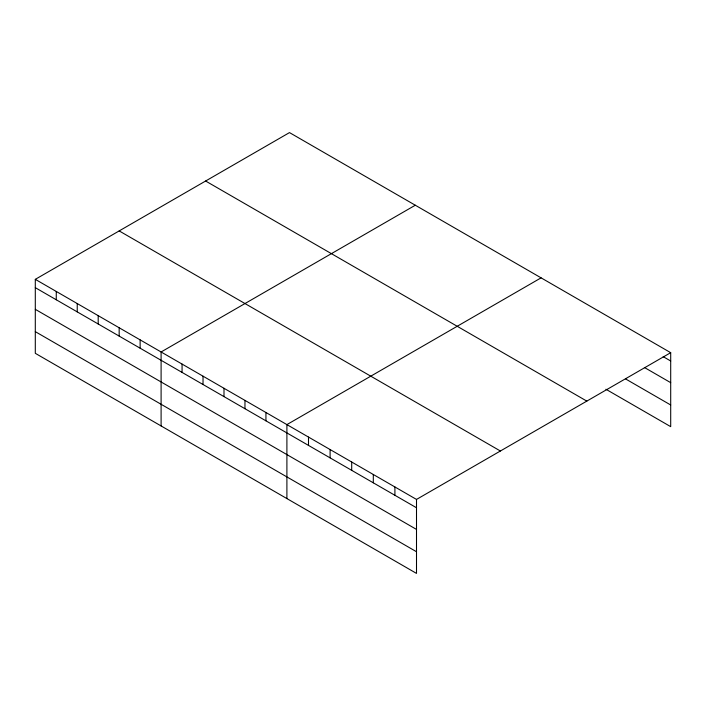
<?xml version="1.0" encoding="UTF-8"?>
<svg xmlns="http://www.w3.org/2000/svg" width="706" height="706" viewBox="0 0 706 706"><rect width="100%" height="100%" fill="white"/><g stroke="black" fill="none" stroke-linecap="round" stroke-linejoin="round"><path stroke-width="1.06" d="M35.3 279.347L416.505 499.433L416.505 573.404L35.3 353.318L35.3 279.347L289.495 132.596L670.7 352.682L670.7 426.653L605.898 389.235M415.287 205.225L161.1 351.976L161.1 425.947M541.087 277.846L286.901 424.606L286.901 498.577M416.505 499.433L670.7 352.682M663.19 356.662L670.7 360.995M644.402 367.482L670.7 382.661M625.622 378.954L670.7 404.988M205.605 181.018L586.818 401.114M119.182 230.915L500.395 451.01M35.3 287.669L416.505 507.755M35.3 309.334L416.505 529.421M35.3 331.652L416.505 551.739M394.91 486.963L394.91 495.285M373.306 474.494L373.306 482.816M351.703 462.024L351.703 470.337M330.099 449.554L330.099 457.867M308.496 437.076L308.496 445.398M265.933 412.498L265.933 420.82M244.964 400.399L244.964 408.712M223.996 388.291L223.996 396.613M203.028 376.183L203.028 384.505M182.069 364.084L182.069 372.397M140.132 339.877L140.132 348.19M119.164 327.769L119.164 336.091M98.196 315.661L98.196 323.983M77.236 303.562L77.236 311.875M56.268 291.454L56.268 299.776"/></g></svg>
